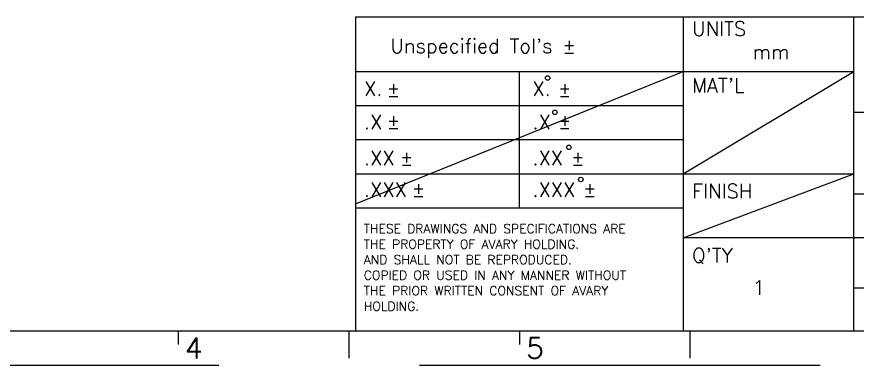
# Model space of a CAD drawing. Header units: millimetres. Extents: x 3885 to 4350, y -149 to 182.
# Drawn here: x 4069 to 4214.3, y -149 to -88.8 of the extents above; entities that cross this region are included whole.
import ezdxf

# ---------------------------------------------------------------- set-up
doc = ezdxf.new("R2010")
doc.units = ezdxf.units.MM
doc.header["$LTSCALE"] = 23.1
doc.linetypes.add('PHANTOM', pattern=[29.5, 9.5, -1.5, 3, -1.5, 3, -1.5, 9.5])
doc.layers.get('0').update_dxf_attribs({"linetype": 'CONTINUOUS'})
doc.layers.add('0PAPERF', color=2, linetype='PHANTOM', plot=False)
doc.styles.add('SIMPLEX', font='simplex.shx')

msp = doc.modelspace()

# ---------------------------------------------------------------- linework, layer by layer
for p, q in [((4127.61, -88.78), (4127.61, -143.05)), ((4127.61, -88.78), (4345.86, -88.78)), ((4184.24, -88.78), (4184.24, -143.05)), ((4213.73, -143.05), (4213.73, -88.78)), ((4127.61, -121.08), (4184.24, -98.22)), ((4127.61, -98.22), (4213.73, -98.22)), ((4155.93, -121.81), (4155.93, -98.22)), ((4184.24, -115.91), (4213.73, -98.22)), ((4127.61, -104.11), (4184.24, -104.11)), ((4345.86, -105.29), (4213.73, -105.29)), ((4127.61, -110.01), (4184.24, -110.01)), ((4127.61, -115.91), (4213.73, -115.91)), ((4184.24, -126.95), (4213.73, -115.91)), ((4345.86, -119.45), (4213.73, -119.45)), ((4127.61, -121.81), (4184.24, -121.81)), ((4271.54, -126.95), (4184.24, -126.95)), ((4213.73, -135.62), (4271.54, -135.62)), ((3890.49, -143.05), (4345.86, -143.05)), ((3909.37, -143.05), (4127.61, -143.05)), ((3909.37, -143.05), (4127.61, -143.05)), ((4096.94, -143.05), (4096.94, -145.4)), ((4126.43, -143.05), (4126.43, -147.76)), ((4155.93, -143.05), (4155.93, -145.4)), ((4185.42, -143.05), (4185.42, -147.76))]:
    msp.add_line(p, q)
for centre in [(4160.82, -99.35), (4162.07, -105.3), (4164.49, -111.33), (4166.55, -116.89)]:
    msp.add_circle(centre, 0.389)
at = {"layer": '0PAPERF'}
msp.add_line((3884.54, -148.99), (4349.99, -148.99), dxfattribs=at)

# ---------------------------------------------------------------- texts
at = {"style": 'SIMPLEX'}
for s, height, p in [('UNITS', 2.477, (4185.79, -92.09)), ("Unspecified Tol's %%p", 2.4774, (4133.62, -95.04)), ('mm', 2.477, (4196.24, -96.08)), ('X.', 2.477, (4129.06, -102.46)), ('X.', 2.477, (4158.17, -102.46)), ("MAT'L", 2.477, (4185.79, -101.87)), ('%%p ', 2.477, (4132.98, -102.55)), ('%%p ', 2.477, (4162.59, -102.55)), ('.X', 2.477, (4129.06, -108.22)), ('%%p ', 2.477, (4132.98, -108.1)), ('.X', 2.477, (4158.17, -108.22)), ('%%p ', 2.477, (4162.59, -108.1)), ('.XX', 2.477, (4129.06, -114.44)), ('%%p ', 2.477, (4135.27, -114.41)), ('.XX', 2.477, (4158.17, -114.44)), ('%%p ', 2.477, (4164.88, -114.41)), ('.XXX', 2.477, (4129.06, -119.91)), ('.XXX', 2.477, (4158.17, -119.91)), ('FINISH', 2.477, (4185.79, -120.15)), ('%%p ', 2.477, (4137.34, -119.82)), ('%%p ', 2.477, (4166.94, -119.82)), ("Q'TY", 2.477, (4185.79, -131.25)), ('1', 2.48, (4196.24, -136.81)), ('4', 3.54, (4098.12, -147.81)), ('5', 3.54, (4157.11, -147.81))]:
    msp.add_text(s, height=height, dxfattribs=at).set_placement(p)
at = {"color": 3, "style": 'SIMPLEX'}
for s, height, p in [('THESE DRAWINGS AND SPECIFICATIONS ARE', 1.5627, (4129.03, -126.18)), ('THE PROPERTY OF AVARY HOLDING.', 1.5627, (4129.03, -128.86)), ('AND SHALL NOT BE REPRODUCED. ', 1.5627, (4129.03, -131.54)), ('COPIED OR USED IN ANY MANNER WITHOUT', 1.5627, (4129.03, -134.22)), ('THE PRIOR WRITTEN CONSENT OF AVARY ', 1.5627, (4129.03, -136.9)), ('HOLDING. ', 1.563, (4129.03, -139.58))]:
    msp.add_text(s, height=height, dxfattribs=at).set_placement(p)

doc.saveas('drawing.dxf')
